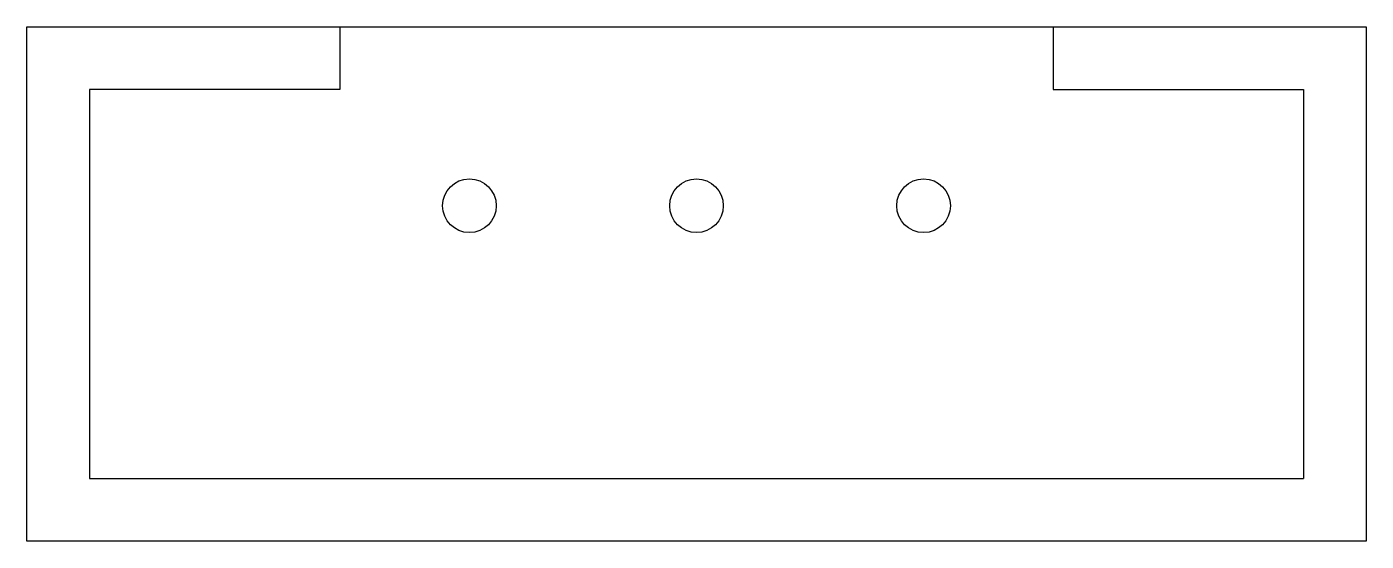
# Model space of a CAD drawing. Header units: millimetres. Extents: x -5 to 10, y -2.9 to 2.9.
import ezdxf

# ---------------------------------------------------------------- set-up
doc = ezdxf.new("R2010")
doc.units = ezdxf.units.MM
doc.layers.get('0').update_dxf_attribs({"linetype": 'CONTINUOUS'})

msp = doc.modelspace()

# ---------------------------------------------------------------- linework, layer by layer
for p, q in [((-1.45, 2.875), (-1.45, 2.175)), ((6.53, 2.875), (6.53, 2.175)), ((-1.45, 2.175), (-4.25, 2.175)), ((-4.25, 2.175), (-4.25, -2.175)), ((6.53, 2.175), (9.33, 2.175)), ((9.33, 2.175), (9.33, -2.175)), ((-4.25, -2.175), (4.25, -2.175)), ((4.25, -2.175), (6.79, -2.175)), ((6.79, -2.175), (9.33, -2.175))]:
    msp.add_line(p, q)
msp.add_lwpolyline([(-4.95, 2.875), (4.95, 2.875), (7.49, 2.875), (10.03, 2.875), (10.03, -2.875), (7.49, -2.875), (4.95, -2.875), (-4.95, -2.875)], close=True)
for centre in [(0, 0.875), (2.54, 0.875), (5.08, 0.875)]:
    msp.add_circle(centre, 0.3)

doc.saveas('drawing.dxf')
